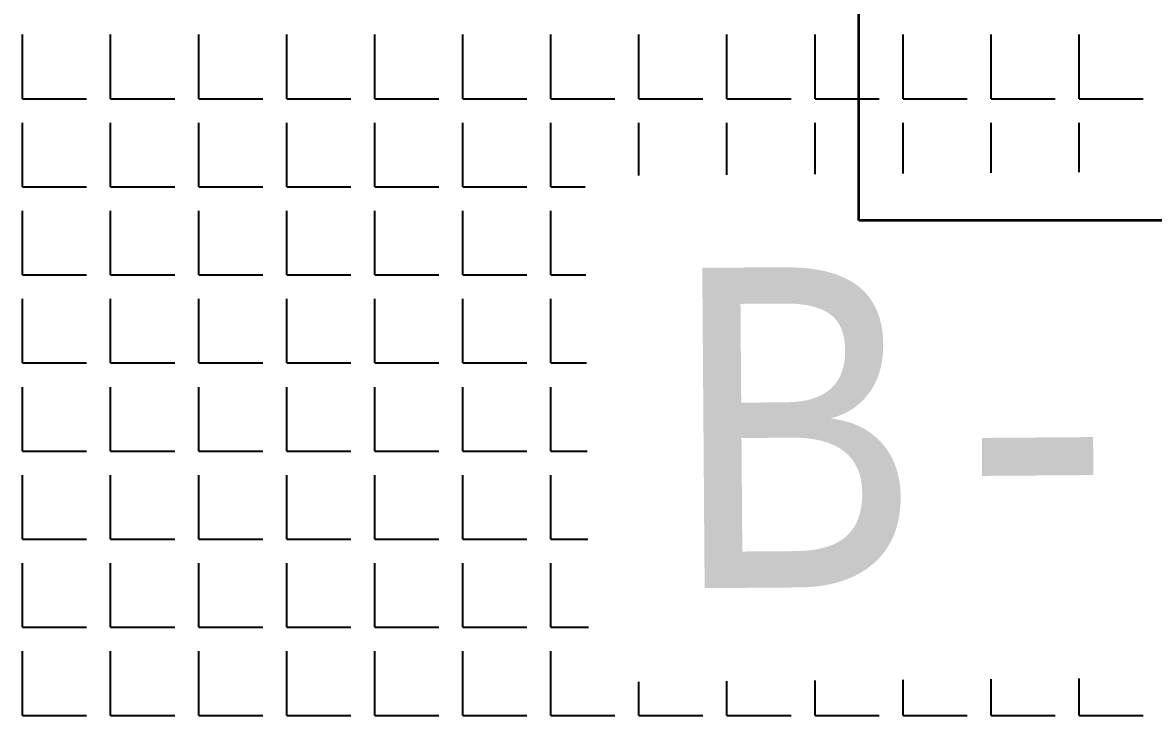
# Model space of a CAD drawing. Header units: inches. Extents: x -7543 to -822, y 102837 to 190349.
# Drawn here: x -837.20358 to -837.17709, y 102837.125 to 102837.14122 of the extents above; entities that cross this region are included whole.
import ezdxf

# ---------------------------------------------------------------- set-up
doc = ezdxf.new("R2010")
doc.units = ezdxf.units.IN
doc.header["$MEASUREMENT"] = 0
doc.linetypes.add('__ZG_T_P__9', pattern=[22, 1, -10, 1, -10])
doc.layers.add('DUVAR', color=7, linetype='Continuous', lineweight=35, true_color=0xfc4642)
doc.layers.add('TARAMA', color=8, linetype='Continuous', lineweight=25)
doc.layers.add('YAZI', color=7, linetype='Continuous', lineweight=25)
doc.styles.add('ISIM', font='monos.ttf', dxfattribs={"width": 1.1, "height": 200})

msp = doc.modelspace()

# ---------------------------------------------------------------- linework, layer by layer
at = {"layer": 'DUVAR', "linetype": '__ZG_T_P__9'}
for p, q in [((-837.183996, 102837.136587), (-837.183996, 102837.151587)), ((-837.146121, 102837.136588), (-837.183996, 102837.136587))]:
    msp.add_line(p, q, dxfattribs=at)
at = {"layer": 'TARAMA'}
for p, q in [((-837.203582, 102837.13944), (-837.203582, 102837.14094)), ((-837.20152, 102837.13944), (-837.20152, 102837.14094)), ((-837.199457, 102837.13944), (-837.199457, 102837.14094)), ((-837.197395, 102837.13944), (-837.197395, 102837.14094)), ((-837.195332, 102837.13944), (-837.195332, 102837.14094)), ((-837.19327, 102837.13944), (-837.19327, 102837.14094)), ((-837.191207, 102837.13944), (-837.191207, 102837.14094)), ((-837.189145, 102837.13944), (-837.189145, 102837.14094)), ((-837.187082, 102837.13944), (-837.187082, 102837.14094)), ((-837.18502, 102837.13944), (-837.18502, 102837.14094)), ((-837.182957, 102837.13944), (-837.182957, 102837.14094)), ((-837.180895, 102837.13944), (-837.180895, 102837.14094)), ((-837.178832, 102837.13944), (-837.178832, 102837.14094)), ((-837.203582, 102837.13944), (-837.202082, 102837.13944)), ((-837.20152, 102837.13944), (-837.20002, 102837.13944)), ((-837.199457, 102837.13944), (-837.197957, 102837.13944)), ((-837.197395, 102837.13944), (-837.195895, 102837.13944)), ((-837.195332, 102837.13944), (-837.193832, 102837.13944)), ((-837.19327, 102837.13944), (-837.19177, 102837.13944)), ((-837.191207, 102837.13944), (-837.189707, 102837.13944)), ((-837.189145, 102837.13944), (-837.187645, 102837.13944)), ((-837.187082, 102837.13944), (-837.185582, 102837.13944)), ((-837.18502, 102837.13944), (-837.183996, 102837.13944)), ((-837.183996, 102837.13944), (-837.18352, 102837.13944)), ((-837.182957, 102837.13944), (-837.181457, 102837.13944)), ((-837.180895, 102837.13944), (-837.179395, 102837.13944)), ((-837.178832, 102837.13944), (-837.177332, 102837.13944)), ((-837.203582, 102837.137378), (-837.203582, 102837.138878)), ((-837.20152, 102837.137378), (-837.20152, 102837.138878)), ((-837.199457, 102837.137378), (-837.199457, 102837.138878)), ((-837.197395, 102837.137378), (-837.197395, 102837.138878)), ((-837.195332, 102837.137378), (-837.195332, 102837.138878)), ((-837.19327, 102837.137378), (-837.19327, 102837.138878)), ((-837.191207, 102837.137378), (-837.191207, 102837.138878)), ((-837.189145, 102837.137641), (-837.189145, 102837.138878)), ((-837.187082, 102837.137656), (-837.187082, 102837.138878)), ((-837.18502, 102837.137671), (-837.18502, 102837.138878)), ((-837.182957, 102837.137687), (-837.182957, 102837.138878)), ((-837.180895, 102837.137702), (-837.180895, 102837.138878)), ((-837.178832, 102837.137717), (-837.178832, 102837.138878)), ((-837.203582, 102837.137378), (-837.202082, 102837.137378)), ((-837.20152, 102837.137378), (-837.20002, 102837.137378)), ((-837.199457, 102837.137378), (-837.197957, 102837.137378)), ((-837.197395, 102837.137378), (-837.195895, 102837.137378)), ((-837.195332, 102837.137378), (-837.193832, 102837.137378)), ((-837.19327, 102837.137378), (-837.19177, 102837.137378)), ((-837.191207, 102837.137378), (-837.190404, 102837.137378)), ((-837.203582, 102837.135315), (-837.203582, 102837.136815)), ((-837.20152, 102837.135315), (-837.20152, 102837.136815)), ((-837.199457, 102837.135315), (-837.199457, 102837.136815)), ((-837.197395, 102837.135315), (-837.197395, 102837.136815)), ((-837.195332, 102837.135315), (-837.195332, 102837.136815)), ((-837.19327, 102837.135315), (-837.19327, 102837.136815)), ((-837.191207, 102837.135315), (-837.191207, 102837.136815)), ((-837.203582, 102837.135315), (-837.202082, 102837.135315)), ((-837.20152, 102837.135315), (-837.20002, 102837.135315)), ((-837.199457, 102837.135315), (-837.197957, 102837.135315)), ((-837.197395, 102837.135315), (-837.195895, 102837.135315)), ((-837.195332, 102837.135315), (-837.193832, 102837.135315)), ((-837.19327, 102837.135315), (-837.19177, 102837.135315)), ((-837.191207, 102837.135315), (-837.190389, 102837.135315)), ((-837.203582, 102837.133253), (-837.203582, 102837.134753)), ((-837.20152, 102837.133253), (-837.20152, 102837.134753)), ((-837.199457, 102837.133253), (-837.199457, 102837.134753)), ((-837.197395, 102837.133253), (-837.197395, 102837.134753)), ((-837.195332, 102837.133253), (-837.195332, 102837.134753)), ((-837.19327, 102837.133253), (-837.19327, 102837.134753)), ((-837.191207, 102837.133253), (-837.191207, 102837.134753)), ((-837.203582, 102837.133253), (-837.202082, 102837.133253)), ((-837.20152, 102837.133253), (-837.20002, 102837.133253)), ((-837.199457, 102837.133253), (-837.197957, 102837.133253)), ((-837.197395, 102837.133253), (-837.195895, 102837.133253)), ((-837.195332, 102837.133253), (-837.193832, 102837.133253)), ((-837.19327, 102837.133253), (-837.19177, 102837.133253)), ((-837.191207, 102837.133253), (-837.190373, 102837.133253)), ((-837.203582, 102837.13119), (-837.203582, 102837.13269)), ((-837.20152, 102837.13119), (-837.20152, 102837.13269)), ((-837.199457, 102837.13119), (-837.199457, 102837.13269)), ((-837.197395, 102837.13119), (-837.197395, 102837.13269)), ((-837.195332, 102837.13119), (-837.195332, 102837.13269)), ((-837.19327, 102837.13119), (-837.19327, 102837.13269)), ((-837.191207, 102837.13119), (-837.191207, 102837.13269)), ((-837.203582, 102837.13119), (-837.202082, 102837.13119)), ((-837.20152, 102837.13119), (-837.20002, 102837.13119)), ((-837.199457, 102837.13119), (-837.197957, 102837.13119)), ((-837.197395, 102837.13119), (-837.195895, 102837.13119)), ((-837.195332, 102837.13119), (-837.193832, 102837.13119)), ((-837.19327, 102837.13119), (-837.19177, 102837.13119)), ((-837.191207, 102837.13119), (-837.190358, 102837.13119)), ((-837.203582, 102837.129128), (-837.203582, 102837.130628)), ((-837.20152, 102837.129128), (-837.20152, 102837.130628)), ((-837.199457, 102837.129128), (-837.199457, 102837.130628)), ((-837.197395, 102837.129128), (-837.197395, 102837.130628)), ((-837.195332, 102837.129128), (-837.195332, 102837.130628)), ((-837.19327, 102837.129128), (-837.19327, 102837.130628)), ((-837.191207, 102837.129128), (-837.191207, 102837.130628)), ((-837.203582, 102837.129128), (-837.202082, 102837.129128)), ((-837.20152, 102837.129128), (-837.20002, 102837.129128)), ((-837.199457, 102837.129128), (-837.197957, 102837.129128)), ((-837.197395, 102837.129128), (-837.195895, 102837.129128)), ((-837.195332, 102837.129128), (-837.193832, 102837.129128)), ((-837.19327, 102837.129128), (-837.19177, 102837.129128)), ((-837.191207, 102837.129128), (-837.190343, 102837.129128)), ((-837.203582, 102837.127065), (-837.203582, 102837.128565)), ((-837.20152, 102837.127065), (-837.20152, 102837.128565)), ((-837.199457, 102837.127065), (-837.199457, 102837.128565)), ((-837.197395, 102837.127065), (-837.197395, 102837.128565)), ((-837.195332, 102837.127065), (-837.195332, 102837.128565)), ((-837.19327, 102837.127065), (-837.19327, 102837.128565)), ((-837.191207, 102837.127065), (-837.191207, 102837.128565)), ((-837.203582, 102837.127065), (-837.202082, 102837.127065)), ((-837.20152, 102837.127065), (-837.20002, 102837.127065)), ((-837.199457, 102837.127065), (-837.197957, 102837.127065)), ((-837.197395, 102837.127065), (-837.195895, 102837.127065)), ((-837.195332, 102837.127065), (-837.193832, 102837.127065)), ((-837.19327, 102837.127065), (-837.19177, 102837.127065)), ((-837.191207, 102837.127065), (-837.190327, 102837.127065)), ((-837.203582, 102837.125003), (-837.203582, 102837.126503)), ((-837.20152, 102837.125003), (-837.20152, 102837.126503)), ((-837.199457, 102837.125003), (-837.199457, 102837.126503)), ((-837.197395, 102837.125003), (-837.197395, 102837.126503)), ((-837.195332, 102837.125003), (-837.195332, 102837.126503)), ((-837.19327, 102837.125003), (-837.19327, 102837.126503)), ((-837.191207, 102837.125003), (-837.191207, 102837.126503)), ((-837.189145, 102837.125003), (-837.189145, 102837.12579)), ((-837.187082, 102837.125003), (-837.187082, 102837.125805)), ((-837.18502, 102837.125003), (-837.18502, 102837.12582)), ((-837.182957, 102837.125003), (-837.182957, 102837.125836)), ((-837.180895, 102837.125003), (-837.180895, 102837.125851)), ((-837.178832, 102837.125003), (-837.178832, 102837.125866)), ((-837.203582, 102837.125003), (-837.202082, 102837.125003)), ((-837.20152, 102837.125003), (-837.20002, 102837.125003)), ((-837.199457, 102837.125003), (-837.197957, 102837.125003)), ((-837.197395, 102837.125003), (-837.195895, 102837.125003)), ((-837.195332, 102837.125003), (-837.193832, 102837.125003)), ((-837.19327, 102837.125003), (-837.19177, 102837.125003)), ((-837.191207, 102837.125003), (-837.189707, 102837.125003)), ((-837.189145, 102837.125003), (-837.187645, 102837.125003)), ((-837.187082, 102837.125003), (-837.185582, 102837.125003)), ((-837.18502, 102837.125003), (-837.18352, 102837.125003)), ((-837.182957, 102837.125003), (-837.181457, 102837.125003)), ((-837.180895, 102837.125003), (-837.179395, 102837.125003)), ((-837.178832, 102837.125003), (-837.177332, 102837.125003))]:
    msp.add_line(p, q, dxfattribs=at)

# ---------------------------------------------------------------- texts
at = {"layer": 'YAZI', "style": 'ISIM', "width": 0.9}
msp.add_text('B-BLOK', height=0.0075, rotation=0.4251, dxfattribs=at).set_placement((-837.188359, 102837.127976))

doc.saveas('drawing.dxf')
